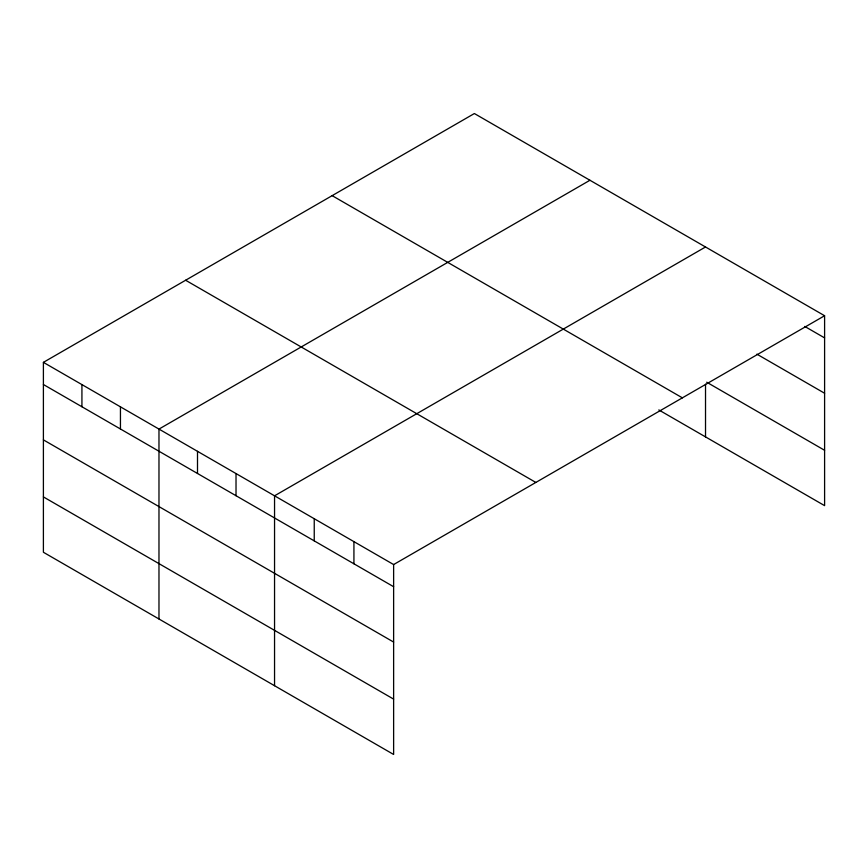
<?xml version="1.0" encoding="UTF-8"?>
<svg xmlns="http://www.w3.org/2000/svg" width="868" height="868" viewBox="0 0 868 868"><rect width="100%" height="100%" fill="white"/><g stroke="black" fill="none" stroke-linecap="round" stroke-linejoin="round"><path stroke-width="1.3" d="M824.6 315.735L474.373 113.534L43.4 362.357L43.4 552.265L393.627 754.466L393.627 564.558L824.6 315.735L824.6 505.643L658.823 409.935M589.947 180.262L158.974 429.085L158.974 618.992M705.521 246.989L274.548 495.812L274.548 685.72M804.755 326.433L824.6 337.891M756.885 354.155L824.6 393.247M706.693 382.213L824.6 450.286M332.151 195.647L682.378 397.848M185.622 280.245L535.849 482.445M43.4 362.357L393.627 564.558M43.4 384.513L393.627 586.714M43.4 439.87L393.627 642.07M43.4 496.908L393.627 699.109M705.521 384.242L705.521 436.897M353.927 541.643L353.927 563.799M314.238 518.728L314.238 540.883M236.02 473.57L236.02 495.726M197.503 451.327L197.503 473.483M120.446 406.842L120.446 428.998M81.928 384.6L81.928 406.756"/></g></svg>
